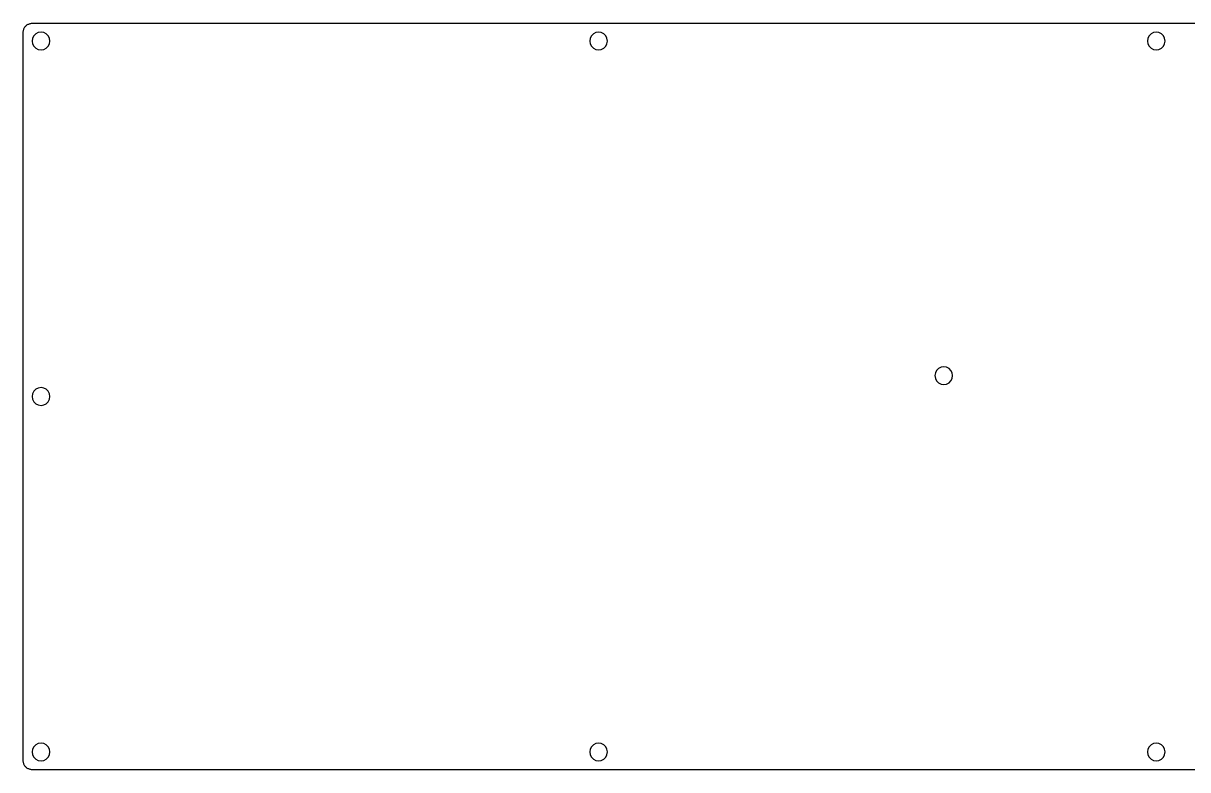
# Model space of a CAD drawing. Header units: inches. Extents: x 0 to 256, y -84 to 0.
# Drawn here: x 0 to 131.4, y -84.2 to 0 of the extents above; entities that cross this region are included whole.
import ezdxf

# ---------------------------------------------------------------- set-up
doc = ezdxf.new("R2010")
doc.units = ezdxf.units.IN
doc.header["$MEASUREMENT"] = 0
doc.layers.add('Layer 1', color=7, linetype='Continuous')

# ---------------------------------------------------------------- blocks, each defined once
blk = doc.blocks.new('block 43')
at = {"layer": 'Layer 1', "color": 7, "lineweight": 25, "true_color": 0xffffff}
blk.add_lwpolyline([(254.65, -84.2), (1, -84.2)], dxfattribs=at)
blk = doc.blocks.new('block 44')
at = {"layer": 'Layer 1', "color": 7, "lineweight": 25, "true_color": 0xffffff}
blk.add_lwpolyline([(1, -84.2), (0.92, -84.2)], dxfattribs=at)
blk = doc.blocks.new('block 45')
at = {"layer": 'Layer 1', "color": 7, "lineweight": 25, "true_color": 0xffffff}
blk.add_lwpolyline([(0.92, -84.2), (0.84, -84.19)], dxfattribs=at)
blk = doc.blocks.new('block 46')
at = {"layer": 'Layer 1', "color": 7, "lineweight": 25, "true_color": 0xffffff}
blk.add_lwpolyline([(0.84, -84.19), (0.77, -84.17)], dxfattribs=at)
blk = doc.blocks.new('block 47')
at = {"layer": 'Layer 1', "color": 7, "lineweight": 25, "true_color": 0xffffff}
blk.add_lwpolyline([(0.77, -84.17), (0.69, -84.15)], dxfattribs=at)
blk = doc.blocks.new('block 48')
at = {"layer": 'Layer 1', "color": 7, "lineweight": 25, "true_color": 0xffffff}
blk.add_lwpolyline([(0.69, -84.15), (0.62, -84.12)], dxfattribs=at)
blk = doc.blocks.new('block 49')
at = {"layer": 'Layer 1', "color": 7, "lineweight": 25, "true_color": 0xffffff}
blk.add_lwpolyline([(0.62, -84.12), (0.55, -84.09)], dxfattribs=at)
blk = doc.blocks.new('block 50')
at = {"layer": 'Layer 1', "color": 7, "lineweight": 25, "true_color": 0xffffff}
blk.add_lwpolyline([(0.55, -84.09), (0.48, -84.05)], dxfattribs=at)
blk = doc.blocks.new('block 51')
at = {"layer": 'Layer 1', "color": 7, "lineweight": 25, "true_color": 0xffffff}
blk.add_lwpolyline([(0.48, -84.05), (0.41, -84.01)], dxfattribs=at)
blk = doc.blocks.new('block 52')
at = {"layer": 'Layer 1', "color": 7, "lineweight": 25, "true_color": 0xffffff}
blk.add_lwpolyline([(0.41, -84.01), (0.35, -83.96)], dxfattribs=at)
blk = doc.blocks.new('block 53')
at = {"layer": 'Layer 1', "color": 7, "lineweight": 25, "true_color": 0xffffff}
blk.add_lwpolyline([(0.35, -83.96), (0.29, -83.91)], dxfattribs=at)
blk = doc.blocks.new('block 54')
at = {"layer": 'Layer 1', "color": 7, "lineweight": 25, "true_color": 0xffffff}
blk.add_lwpolyline([(0.29, -83.91), (0.24, -83.85)], dxfattribs=at)
blk = doc.blocks.new('block 55')
at = {"layer": 'Layer 1', "color": 7, "lineweight": 25, "true_color": 0xffffff}
blk.add_lwpolyline([(0.24, -83.85), (0.19, -83.79)], dxfattribs=at)
blk = doc.blocks.new('block 56')
at = {"layer": 'Layer 1', "color": 7, "lineweight": 25, "true_color": 0xffffff}
blk.add_lwpolyline([(0.19, -83.79), (0.15, -83.72)], dxfattribs=at)
blk = doc.blocks.new('block 57')
at = {"layer": 'Layer 1', "color": 7, "lineweight": 25, "true_color": 0xffffff}
blk.add_lwpolyline([(0.15, -83.72), (0.11, -83.66)], dxfattribs=at)
blk = doc.blocks.new('block 58')
at = {"layer": 'Layer 1', "color": 7, "lineweight": 25, "true_color": 0xffffff}
blk.add_lwpolyline([(0.11, -83.66), (0.08, -83.58)], dxfattribs=at)
blk = doc.blocks.new('block 59')
at = {"layer": 'Layer 1', "color": 7, "lineweight": 25, "true_color": 0xffffff}
blk.add_lwpolyline([(0.08, -83.58), (0.05, -83.51)], dxfattribs=at)
blk = doc.blocks.new('block 60')
at = {"layer": 'Layer 1', "color": 7, "lineweight": 25, "true_color": 0xffffff}
blk.add_lwpolyline([(0.05, -83.51), (0.03, -83.43)], dxfattribs=at)
blk = doc.blocks.new('block 61')
at = {"layer": 'Layer 1', "color": 7, "lineweight": 25, "true_color": 0xffffff}
blk.add_lwpolyline([(0.03, -83.43), (0.01, -83.36)], dxfattribs=at)
blk = doc.blocks.new('block 62')
at = {"layer": 'Layer 1', "color": 7, "lineweight": 25, "true_color": 0xffffff}
blk.add_lwpolyline([(0.01, -83.36), (0, -83.28)], dxfattribs=at)
blk = doc.blocks.new('block 63')
at = {"layer": 'Layer 1', "color": 7, "lineweight": 25, "true_color": 0xffffff}
blk.add_lwpolyline([(0, -83.28), (0, -83.2)], dxfattribs=at)
blk = doc.blocks.new('block 64')
at = {"layer": 'Layer 1', "color": 7, "lineweight": 25, "true_color": 0xffffff}
blk.add_lwpolyline([(0, -83.20032), (0.001378, -1.0004)], dxfattribs=at)
blk = doc.blocks.new('block 65')
at = {"layer": 'Layer 1', "color": 7, "lineweight": 25, "true_color": 0xffffff}
blk.add_lwpolyline([(0, -1), (0, -0.92)], dxfattribs=at)
blk = doc.blocks.new('block 66')
at = {"layer": 'Layer 1', "color": 7, "lineweight": 25, "true_color": 0xffffff}
blk.add_lwpolyline([(0, -0.92), (0.01, -0.84)], dxfattribs=at)
blk = doc.blocks.new('block 67')
at = {"layer": 'Layer 1', "color": 7, "lineweight": 25, "true_color": 0xffffff}
blk.add_lwpolyline([(0.01, -0.84), (0.03, -0.77)], dxfattribs=at)
blk = doc.blocks.new('block 68')
at = {"layer": 'Layer 1', "color": 7, "lineweight": 25, "true_color": 0xffffff}
blk.add_lwpolyline([(0.03, -0.77), (0.05, -0.69)], dxfattribs=at)
blk = doc.blocks.new('block 69')
at = {"layer": 'Layer 1', "color": 7, "lineweight": 25, "true_color": 0xffffff}
blk.add_lwpolyline([(0.05, -0.69), (0.08, -0.62)], dxfattribs=at)
blk = doc.blocks.new('block 70')
at = {"layer": 'Layer 1', "color": 7, "lineweight": 25, "true_color": 0xffffff}
blk.add_lwpolyline([(0.08, -0.62), (0.11, -0.55)], dxfattribs=at)
blk = doc.blocks.new('block 71')
at = {"layer": 'Layer 1', "color": 7, "lineweight": 25, "true_color": 0xffffff}
blk.add_lwpolyline([(0.11, -0.55), (0.15, -0.48)], dxfattribs=at)
blk = doc.blocks.new('block 72')
at = {"layer": 'Layer 1', "color": 7, "lineweight": 25, "true_color": 0xffffff}
blk.add_lwpolyline([(0.15, -0.48), (0.19, -0.41)], dxfattribs=at)
blk = doc.blocks.new('block 73')
at = {"layer": 'Layer 1', "color": 7, "lineweight": 25, "true_color": 0xffffff}
blk.add_lwpolyline([(0.19, -0.41), (0.24, -0.35)], dxfattribs=at)
blk = doc.blocks.new('block 74')
at = {"layer": 'Layer 1', "color": 7, "lineweight": 25, "true_color": 0xffffff}
blk.add_lwpolyline([(0.24, -0.35), (0.29, -0.29)], dxfattribs=at)
blk = doc.blocks.new('block 75')
at = {"layer": 'Layer 1', "color": 7, "lineweight": 25, "true_color": 0xffffff}
blk.add_lwpolyline([(0.29, -0.29), (0.35, -0.24)], dxfattribs=at)
blk = doc.blocks.new('block 76')
at = {"layer": 'Layer 1', "color": 7, "lineweight": 25, "true_color": 0xffffff}
blk.add_lwpolyline([(0.35, -0.24), (0.41, -0.19)], dxfattribs=at)
blk = doc.blocks.new('block 77')
at = {"layer": 'Layer 1', "color": 7, "lineweight": 25, "true_color": 0xffffff}
blk.add_lwpolyline([(0.41, -0.19), (0.48, -0.15)], dxfattribs=at)
blk = doc.blocks.new('block 78')
at = {"layer": 'Layer 1', "color": 7, "lineweight": 25, "true_color": 0xffffff}
blk.add_lwpolyline([(0.48, -0.15), (0.55, -0.11)], dxfattribs=at)
blk = doc.blocks.new('block 79')
at = {"layer": 'Layer 1', "color": 7, "lineweight": 25, "true_color": 0xffffff}
blk.add_lwpolyline([(0.55, -0.11), (0.62, -0.08)], dxfattribs=at)
blk = doc.blocks.new('block 80')
at = {"layer": 'Layer 1', "color": 7, "lineweight": 25, "true_color": 0xffffff}
blk.add_lwpolyline([(0.62, -0.08), (0.69, -0.05)], dxfattribs=at)
blk = doc.blocks.new('block 81')
at = {"layer": 'Layer 1', "color": 7, "lineweight": 25, "true_color": 0xffffff}
blk.add_lwpolyline([(0.69, -0.05), (0.77, -0.03)], dxfattribs=at)
blk = doc.blocks.new('block 82')
at = {"layer": 'Layer 1', "color": 7, "lineweight": 25, "true_color": 0xffffff}
blk.add_lwpolyline([(0.77, -0.03), (0.84, -0.01)], dxfattribs=at)
blk = doc.blocks.new('block 83')
at = {"layer": 'Layer 1', "color": 7, "lineweight": 25, "true_color": 0xffffff}
blk.add_lwpolyline([(0.84, -0.01), (0.92, 0)], dxfattribs=at)
blk = doc.blocks.new('block 84')
at = {"layer": 'Layer 1', "color": 7, "lineweight": 25, "true_color": 0xffffff}
blk.add_lwpolyline([(0.92, 0), (1, 0)], dxfattribs=at)
blk = doc.blocks.new('block 85')
at = {"layer": 'Layer 1', "color": 7, "lineweight": 25, "true_color": 0xffffff}
blk.add_lwpolyline([(1, 0), (254.65, 0)], dxfattribs=at)
blk = doc.blocks.new('block 126')
at = {"layer": 'Layer 1', "color": 7, "lineweight": 25, "true_color": 0xffffff}
blk.add_lwpolyline([(127.52, -81.25), (127.24, -81.39)], dxfattribs=at)
blk = doc.blocks.new('block 127')
at = {"layer": 'Layer 1', "color": 7, "lineweight": 25, "true_color": 0xffffff}
blk.add_lwpolyline([(127.24, -81.39), (127.02, -81.61)], dxfattribs=at)
blk = doc.blocks.new('block 128')
at = {"layer": 'Layer 1', "color": 7, "lineweight": 25, "true_color": 0xffffff}
blk.add_lwpolyline([(127.02, -81.61), (126.87, -81.89)], dxfattribs=at)
blk = doc.blocks.new('block 129')
at = {"layer": 'Layer 1', "color": 7, "lineweight": 25, "true_color": 0xffffff}
blk.add_lwpolyline([(126.87, -81.89), (126.83, -82.2)], dxfattribs=at)
blk = doc.blocks.new('block 130')
at = {"layer": 'Layer 1', "color": 7, "lineweight": 25, "true_color": 0xffffff}
blk.add_lwpolyline([(126.83, -82.2), (126.87, -82.51)], dxfattribs=at)
blk = doc.blocks.new('block 131')
at = {"layer": 'Layer 1', "color": 7, "lineweight": 25, "true_color": 0xffffff}
blk.add_lwpolyline([(126.87, -82.51), (127.02, -82.79)], dxfattribs=at)
blk = doc.blocks.new('block 132')
at = {"layer": 'Layer 1', "color": 7, "lineweight": 25, "true_color": 0xffffff}
blk.add_lwpolyline([(127.02, -82.79), (127.24, -83.01)], dxfattribs=at)
blk = doc.blocks.new('block 133')
at = {"layer": 'Layer 1', "color": 7, "lineweight": 25, "true_color": 0xffffff}
blk.add_lwpolyline([(127.24, -83.01), (127.52, -83.15)], dxfattribs=at)
blk = doc.blocks.new('block 134')
at = {"layer": 'Layer 1', "color": 7, "lineweight": 25, "true_color": 0xffffff}
blk.add_lwpolyline([(127.52, -83.15), (127.83, -83.2)], dxfattribs=at)
blk = doc.blocks.new('block 135')
at = {"layer": 'Layer 1', "color": 7, "lineweight": 25, "true_color": 0xffffff}
blk.add_lwpolyline([(127.83, -83.2), (128.14, -83.15)], dxfattribs=at)
blk = doc.blocks.new('block 136')
at = {"layer": 'Layer 1', "color": 7, "lineweight": 25, "true_color": 0xffffff}
blk.add_lwpolyline([(128.14, -83.15), (128.41, -83.01)], dxfattribs=at)
blk = doc.blocks.new('block 137')
at = {"layer": 'Layer 1', "color": 7, "lineweight": 25, "true_color": 0xffffff}
blk.add_lwpolyline([(128.41, -83.01), (128.64, -82.79)], dxfattribs=at)
blk = doc.blocks.new('block 138')
at = {"layer": 'Layer 1', "color": 7, "lineweight": 25, "true_color": 0xffffff}
blk.add_lwpolyline([(128.64, -82.79), (128.78, -82.51)], dxfattribs=at)
blk = doc.blocks.new('block 139')
at = {"layer": 'Layer 1', "color": 7, "lineweight": 25, "true_color": 0xffffff}
blk.add_lwpolyline([(128.78, -82.51), (128.83, -82.2)], dxfattribs=at)
blk = doc.blocks.new('block 140')
at = {"layer": 'Layer 1', "color": 7, "lineweight": 25, "true_color": 0xffffff}
blk.add_lwpolyline([(128.83, -82.2), (128.78, -81.89)], dxfattribs=at)
blk = doc.blocks.new('block 141')
at = {"layer": 'Layer 1', "color": 7, "lineweight": 25, "true_color": 0xffffff}
blk.add_lwpolyline([(128.78, -81.89), (128.64, -81.61)], dxfattribs=at)
blk = doc.blocks.new('block 142')
at = {"layer": 'Layer 1', "color": 7, "lineweight": 25, "true_color": 0xffffff}
blk.add_lwpolyline([(128.64, -81.61), (128.41, -81.39)], dxfattribs=at)
blk = doc.blocks.new('block 143')
at = {"layer": 'Layer 1', "color": 7, "lineweight": 25, "true_color": 0xffffff}
blk.add_lwpolyline([(128.41, -81.39), (128.14, -81.25)], dxfattribs=at)
blk = doc.blocks.new('block 144')
at = {"layer": 'Layer 1', "color": 7, "lineweight": 25, "true_color": 0xffffff}
blk.add_lwpolyline([(128.14, -81.25), (127.83, -81.2)], dxfattribs=at)
blk = doc.blocks.new('block 145')
at = {"layer": 'Layer 1', "color": 7, "lineweight": 25, "true_color": 0xffffff}
blk.add_lwpolyline([(127.83, -81.2), (127.52, -81.25)], dxfattribs=at)
blk = doc.blocks.new('block 146')
at = {"layer": 'Layer 1', "color": 7, "lineweight": 25, "true_color": 0xffffff}
blk.add_lwpolyline([(64.6, -81.25), (64.33, -81.39)], dxfattribs=at)
blk = doc.blocks.new('block 147')
at = {"layer": 'Layer 1', "color": 7, "lineweight": 25, "true_color": 0xffffff}
blk.add_lwpolyline([(64.33, -81.39), (64.1, -81.61)], dxfattribs=at)
blk = doc.blocks.new('block 148')
at = {"layer": 'Layer 1', "color": 7, "lineweight": 25, "true_color": 0xffffff}
blk.add_lwpolyline([(64.1, -81.61), (63.96, -81.89)], dxfattribs=at)
blk = doc.blocks.new('block 149')
at = {"layer": 'Layer 1', "color": 7, "lineweight": 25, "true_color": 0xffffff}
blk.add_lwpolyline([(63.96, -81.89), (63.91, -82.2)], dxfattribs=at)
blk = doc.blocks.new('block 150')
at = {"layer": 'Layer 1', "color": 7, "lineweight": 25, "true_color": 0xffffff}
blk.add_lwpolyline([(63.91, -82.2), (63.96, -82.51)], dxfattribs=at)
blk = doc.blocks.new('block 151')
at = {"layer": 'Layer 1', "color": 7, "lineweight": 25, "true_color": 0xffffff}
blk.add_lwpolyline([(63.96, -82.51), (64.1, -82.79)], dxfattribs=at)
blk = doc.blocks.new('block 152')
at = {"layer": 'Layer 1', "color": 7, "lineweight": 25, "true_color": 0xffffff}
blk.add_lwpolyline([(64.1, -82.79), (64.33, -83.01)], dxfattribs=at)
blk = doc.blocks.new('block 153')
at = {"layer": 'Layer 1', "color": 7, "lineweight": 25, "true_color": 0xffffff}
blk.add_lwpolyline([(64.33, -83.01), (64.6, -83.15)], dxfattribs=at)
blk = doc.blocks.new('block 154')
at = {"layer": 'Layer 1', "color": 7, "lineweight": 25, "true_color": 0xffffff}
blk.add_lwpolyline([(64.6, -83.15), (64.91, -83.2)], dxfattribs=at)
blk = doc.blocks.new('block 155')
at = {"layer": 'Layer 1', "color": 7, "lineweight": 25, "true_color": 0xffffff}
blk.add_lwpolyline([(64.91, -83.2), (65.22, -83.15)], dxfattribs=at)
blk = doc.blocks.new('block 156')
at = {"layer": 'Layer 1', "color": 7, "lineweight": 25, "true_color": 0xffffff}
blk.add_lwpolyline([(65.22, -83.15), (65.5, -83.01)], dxfattribs=at)
blk = doc.blocks.new('block 157')
at = {"layer": 'Layer 1', "color": 7, "lineweight": 25, "true_color": 0xffffff}
blk.add_lwpolyline([(65.5, -83.01), (65.72, -82.79)], dxfattribs=at)
blk = doc.blocks.new('block 158')
at = {"layer": 'Layer 1', "color": 7, "lineweight": 25, "true_color": 0xffffff}
blk.add_lwpolyline([(65.72, -82.79), (65.86, -82.51)], dxfattribs=at)
blk = doc.blocks.new('block 159')
at = {"layer": 'Layer 1', "color": 7, "lineweight": 25, "true_color": 0xffffff}
blk.add_lwpolyline([(65.86, -82.51), (65.91, -82.2)], dxfattribs=at)
blk = doc.blocks.new('block 160')
at = {"layer": 'Layer 1', "color": 7, "lineweight": 25, "true_color": 0xffffff}
blk.add_lwpolyline([(65.91, -82.2), (65.86, -81.89)], dxfattribs=at)
blk = doc.blocks.new('block 161')
at = {"layer": 'Layer 1', "color": 7, "lineweight": 25, "true_color": 0xffffff}
blk.add_lwpolyline([(65.86, -81.89), (65.72, -81.61)], dxfattribs=at)
blk = doc.blocks.new('block 162')
at = {"layer": 'Layer 1', "color": 7, "lineweight": 25, "true_color": 0xffffff}
blk.add_lwpolyline([(65.72, -81.61), (65.5, -81.39)], dxfattribs=at)
blk = doc.blocks.new('block 163')
at = {"layer": 'Layer 1', "color": 7, "lineweight": 25, "true_color": 0xffffff}
blk.add_lwpolyline([(65.5, -81.39), (65.22, -81.25)], dxfattribs=at)
blk = doc.blocks.new('block 164')
at = {"layer": 'Layer 1', "color": 7, "lineweight": 25, "true_color": 0xffffff}
blk.add_lwpolyline([(65.22, -81.25), (64.91, -81.2)], dxfattribs=at)
blk = doc.blocks.new('block 165')
at = {"layer": 'Layer 1', "color": 7, "lineweight": 25, "true_color": 0xffffff}
blk.add_lwpolyline([(64.91, -81.2), (64.6, -81.25)], dxfattribs=at)
blk = doc.blocks.new('block 166')
at = {"layer": 'Layer 1', "color": 7, "lineweight": 25, "true_color": 0xffffff}
blk.add_lwpolyline([(1.69, -81.25), (1.41, -81.39)], dxfattribs=at)
blk = doc.blocks.new('block 167')
at = {"layer": 'Layer 1', "color": 7, "lineweight": 25, "true_color": 0xffffff}
blk.add_lwpolyline([(1.41, -81.39), (1.19, -81.61)], dxfattribs=at)
blk = doc.blocks.new('block 168')
at = {"layer": 'Layer 1', "color": 7, "lineweight": 25, "true_color": 0xffffff}
blk.add_lwpolyline([(1.19, -81.61), (1.05, -81.89)], dxfattribs=at)
blk = doc.blocks.new('block 169')
at = {"layer": 'Layer 1', "color": 7, "lineweight": 25, "true_color": 0xffffff}
blk.add_lwpolyline([(1.05, -81.89), (1, -82.2)], dxfattribs=at)
blk = doc.blocks.new('block 170')
at = {"layer": 'Layer 1', "color": 7, "lineweight": 25, "true_color": 0xffffff}
blk.add_lwpolyline([(1, -82.2), (1.05, -82.51)], dxfattribs=at)
blk = doc.blocks.new('block 171')
at = {"layer": 'Layer 1', "color": 7, "lineweight": 25, "true_color": 0xffffff}
blk.add_lwpolyline([(1.05, -82.51), (1.19, -82.79)], dxfattribs=at)
blk = doc.blocks.new('block 172')
at = {"layer": 'Layer 1', "color": 7, "lineweight": 25, "true_color": 0xffffff}
blk.add_lwpolyline([(1.19, -82.79), (1.41, -83.01)], dxfattribs=at)
blk = doc.blocks.new('block 173')
at = {"layer": 'Layer 1', "color": 7, "lineweight": 25, "true_color": 0xffffff}
blk.add_lwpolyline([(1.41, -83.01), (1.69, -83.15)], dxfattribs=at)
blk = doc.blocks.new('block 174')
at = {"layer": 'Layer 1', "color": 7, "lineweight": 25, "true_color": 0xffffff}
blk.add_lwpolyline([(1.69, -83.15), (2, -83.2)], dxfattribs=at)
blk = doc.blocks.new('block 175')
at = {"layer": 'Layer 1', "color": 7, "lineweight": 25, "true_color": 0xffffff}
blk.add_lwpolyline([(2, -83.2), (2.31, -83.15)], dxfattribs=at)
blk = doc.blocks.new('block 176')
at = {"layer": 'Layer 1', "color": 7, "lineweight": 25, "true_color": 0xffffff}
blk.add_lwpolyline([(2.31, -83.15), (2.59, -83.01)], dxfattribs=at)
blk = doc.blocks.new('block 177')
at = {"layer": 'Layer 1', "color": 7, "lineweight": 25, "true_color": 0xffffff}
blk.add_lwpolyline([(2.59, -83.01), (2.81, -82.79)], dxfattribs=at)
blk = doc.blocks.new('block 178')
at = {"layer": 'Layer 1', "color": 7, "lineweight": 25, "true_color": 0xffffff}
blk.add_lwpolyline([(2.81, -82.79), (2.95, -82.51)], dxfattribs=at)
blk = doc.blocks.new('block 179')
at = {"layer": 'Layer 1', "color": 7, "lineweight": 25, "true_color": 0xffffff}
blk.add_lwpolyline([(2.95, -82.51), (3, -82.2)], dxfattribs=at)
blk = doc.blocks.new('block 180')
at = {"layer": 'Layer 1', "color": 7, "lineweight": 25, "true_color": 0xffffff}
blk.add_lwpolyline([(3, -82.2), (2.95, -81.89)], dxfattribs=at)
blk = doc.blocks.new('block 181')
at = {"layer": 'Layer 1', "color": 7, "lineweight": 25, "true_color": 0xffffff}
blk.add_lwpolyline([(2.95, -81.89), (2.81, -81.61)], dxfattribs=at)
blk = doc.blocks.new('block 182')
at = {"layer": 'Layer 1', "color": 7, "lineweight": 25, "true_color": 0xffffff}
blk.add_lwpolyline([(2.81, -81.61), (2.59, -81.39)], dxfattribs=at)
blk = doc.blocks.new('block 183')
at = {"layer": 'Layer 1', "color": 7, "lineweight": 25, "true_color": 0xffffff}
blk.add_lwpolyline([(2.59, -81.39), (2.31, -81.25)], dxfattribs=at)
blk = doc.blocks.new('block 184')
at = {"layer": 'Layer 1', "color": 7, "lineweight": 25, "true_color": 0xffffff}
blk.add_lwpolyline([(2.31, -81.25), (2, -81.2)], dxfattribs=at)
blk = doc.blocks.new('block 185')
at = {"layer": 'Layer 1', "color": 7, "lineweight": 25, "true_color": 0xffffff}
blk.add_lwpolyline([(2, -81.2), (1.69, -81.25)], dxfattribs=at)
blk = doc.blocks.new('block 206')
at = {"layer": 'Layer 1', "color": 7, "lineweight": 25, "true_color": 0xffffff}
blk.add_lwpolyline([(1.69, -41.15), (1.41, -41.29)], dxfattribs=at)
blk = doc.blocks.new('block 207')
at = {"layer": 'Layer 1', "color": 7, "lineweight": 25, "true_color": 0xffffff}
blk.add_lwpolyline([(1.41, -41.29), (1.19, -41.51)], dxfattribs=at)
blk = doc.blocks.new('block 208')
at = {"layer": 'Layer 1', "color": 7, "lineweight": 25, "true_color": 0xffffff}
blk.add_lwpolyline([(1.19, -41.51), (1.05, -41.79)], dxfattribs=at)
blk = doc.blocks.new('block 209')
at = {"layer": 'Layer 1', "color": 7, "lineweight": 25, "true_color": 0xffffff}
blk.add_lwpolyline([(1.05, -41.79), (1, -42.1)], dxfattribs=at)
blk = doc.blocks.new('block 210')
at = {"layer": 'Layer 1', "color": 7, "lineweight": 25, "true_color": 0xffffff}
blk.add_lwpolyline([(1, -42.1), (1.05, -42.41)], dxfattribs=at)
blk = doc.blocks.new('block 211')
at = {"layer": 'Layer 1', "color": 7, "lineweight": 25, "true_color": 0xffffff}
blk.add_lwpolyline([(1.05, -42.41), (1.19, -42.69)], dxfattribs=at)
blk = doc.blocks.new('block 212')
at = {"layer": 'Layer 1', "color": 7, "lineweight": 25, "true_color": 0xffffff}
blk.add_lwpolyline([(1.19, -42.69), (1.41, -42.91)], dxfattribs=at)
blk = doc.blocks.new('block 213')
at = {"layer": 'Layer 1', "color": 7, "lineweight": 25, "true_color": 0xffffff}
blk.add_lwpolyline([(1.41, -42.91), (1.69, -43.05)], dxfattribs=at)
blk = doc.blocks.new('block 214')
at = {"layer": 'Layer 1', "color": 7, "lineweight": 25, "true_color": 0xffffff}
blk.add_lwpolyline([(1.69, -43.05), (2, -43.1)], dxfattribs=at)
blk = doc.blocks.new('block 215')
at = {"layer": 'Layer 1', "color": 7, "lineweight": 25, "true_color": 0xffffff}
blk.add_lwpolyline([(2, -43.1), (2.31, -43.05)], dxfattribs=at)
blk = doc.blocks.new('block 216')
at = {"layer": 'Layer 1', "color": 7, "lineweight": 25, "true_color": 0xffffff}
blk.add_lwpolyline([(2.31, -43.05), (2.59, -42.91)], dxfattribs=at)
blk = doc.blocks.new('block 217')
at = {"layer": 'Layer 1', "color": 7, "lineweight": 25, "true_color": 0xffffff}
blk.add_lwpolyline([(2.59, -42.91), (2.81, -42.69)], dxfattribs=at)
blk = doc.blocks.new('block 218')
at = {"layer": 'Layer 1', "color": 7, "lineweight": 25, "true_color": 0xffffff}
blk.add_lwpolyline([(2.81, -42.69), (2.95, -42.41)], dxfattribs=at)
blk = doc.blocks.new('block 219')
at = {"layer": 'Layer 1', "color": 7, "lineweight": 25, "true_color": 0xffffff}
blk.add_lwpolyline([(2.95, -42.41), (3, -42.1)], dxfattribs=at)
blk = doc.blocks.new('block 220')
at = {"layer": 'Layer 1', "color": 7, "lineweight": 25, "true_color": 0xffffff}
blk.add_lwpolyline([(3, -42.1), (2.95, -41.79)], dxfattribs=at)
blk = doc.blocks.new('block 221')
at = {"layer": 'Layer 1', "color": 7, "lineweight": 25, "true_color": 0xffffff}
blk.add_lwpolyline([(2.95, -41.79), (2.81, -41.51)], dxfattribs=at)
blk = doc.blocks.new('block 222')
at = {"layer": 'Layer 1', "color": 7, "lineweight": 25, "true_color": 0xffffff}
blk.add_lwpolyline([(2.81, -41.51), (2.59, -41.29)], dxfattribs=at)
blk = doc.blocks.new('block 223')
at = {"layer": 'Layer 1', "color": 7, "lineweight": 25, "true_color": 0xffffff}
blk.add_lwpolyline([(2.59, -41.29), (2.31, -41.15)], dxfattribs=at)
blk = doc.blocks.new('block 224')
at = {"layer": 'Layer 1', "color": 7, "lineweight": 25, "true_color": 0xffffff}
blk.add_lwpolyline([(2.31, -41.15), (2, -41.1)], dxfattribs=at)
blk = doc.blocks.new('block 225')
at = {"layer": 'Layer 1', "color": 7, "lineweight": 25, "true_color": 0xffffff}
blk.add_lwpolyline([(2, -41.1), (1.69, -41.15)], dxfattribs=at)
blk = doc.blocks.new('block 226')
at = {"layer": 'Layer 1', "color": 7, "lineweight": 25, "true_color": 0xffffff}
blk.add_lwpolyline([(64.6, -1.05), (64.33, -1.19)], dxfattribs=at)
blk = doc.blocks.new('block 227')
at = {"layer": 'Layer 1', "color": 7, "lineweight": 25, "true_color": 0xffffff}
blk.add_lwpolyline([(64.33, -1.19), (64.1, -1.41)], dxfattribs=at)
blk = doc.blocks.new('block 228')
at = {"layer": 'Layer 1', "color": 7, "lineweight": 25, "true_color": 0xffffff}
blk.add_lwpolyline([(64.1, -1.41), (63.96, -1.69)], dxfattribs=at)
blk = doc.blocks.new('block 229')
at = {"layer": 'Layer 1', "color": 7, "lineweight": 25, "true_color": 0xffffff}
blk.add_lwpolyline([(63.96, -1.69), (63.91, -2)], dxfattribs=at)
blk = doc.blocks.new('block 230')
at = {"layer": 'Layer 1', "color": 7, "lineweight": 25, "true_color": 0xffffff}
blk.add_lwpolyline([(63.91, -2), (63.96, -2.31)], dxfattribs=at)
blk = doc.blocks.new('block 231')
at = {"layer": 'Layer 1', "color": 7, "lineweight": 25, "true_color": 0xffffff}
blk.add_lwpolyline([(63.96, -2.31), (64.1, -2.59)], dxfattribs=at)
blk = doc.blocks.new('block 232')
at = {"layer": 'Layer 1', "color": 7, "lineweight": 25, "true_color": 0xffffff}
blk.add_lwpolyline([(64.1, -2.59), (64.33, -2.81)], dxfattribs=at)
blk = doc.blocks.new('block 233')
at = {"layer": 'Layer 1', "color": 7, "lineweight": 25, "true_color": 0xffffff}
blk.add_lwpolyline([(64.33, -2.81), (64.6, -2.95)], dxfattribs=at)
blk = doc.blocks.new('block 234')
at = {"layer": 'Layer 1', "color": 7, "lineweight": 25, "true_color": 0xffffff}
blk.add_lwpolyline([(64.6, -2.95), (64.91, -3)], dxfattribs=at)
blk = doc.blocks.new('block 235')
at = {"layer": 'Layer 1', "color": 7, "lineweight": 25, "true_color": 0xffffff}
blk.add_lwpolyline([(64.91, -3), (65.22, -2.95)], dxfattribs=at)
blk = doc.blocks.new('block 236')
at = {"layer": 'Layer 1', "color": 7, "lineweight": 25, "true_color": 0xffffff}
blk.add_lwpolyline([(65.22, -2.95), (65.5, -2.81)], dxfattribs=at)
blk = doc.blocks.new('block 237')
at = {"layer": 'Layer 1', "color": 7, "lineweight": 25, "true_color": 0xffffff}
blk.add_lwpolyline([(65.5, -2.81), (65.72, -2.59)], dxfattribs=at)
blk = doc.blocks.new('block 238')
at = {"layer": 'Layer 1', "color": 7, "lineweight": 25, "true_color": 0xffffff}
blk.add_lwpolyline([(65.72, -2.59), (65.86, -2.31)], dxfattribs=at)
blk = doc.blocks.new('block 239')
at = {"layer": 'Layer 1', "color": 7, "lineweight": 25, "true_color": 0xffffff}
blk.add_lwpolyline([(65.86, -2.31), (65.91, -2)], dxfattribs=at)
blk = doc.blocks.new('block 240')
at = {"layer": 'Layer 1', "color": 7, "lineweight": 25, "true_color": 0xffffff}
blk.add_lwpolyline([(65.91, -2), (65.86, -1.69)], dxfattribs=at)
blk = doc.blocks.new('block 241')
at = {"layer": 'Layer 1', "color": 7, "lineweight": 25, "true_color": 0xffffff}
blk.add_lwpolyline([(65.86, -1.69), (65.72, -1.41)], dxfattribs=at)
blk = doc.blocks.new('block 242')
at = {"layer": 'Layer 1', "color": 7, "lineweight": 25, "true_color": 0xffffff}
blk.add_lwpolyline([(65.72, -1.41), (65.5, -1.19)], dxfattribs=at)
blk = doc.blocks.new('block 243')
at = {"layer": 'Layer 1', "color": 7, "lineweight": 25, "true_color": 0xffffff}
blk.add_lwpolyline([(65.5, -1.19), (65.22, -1.05)], dxfattribs=at)
blk = doc.blocks.new('block 244')
at = {"layer": 'Layer 1', "color": 7, "lineweight": 25, "true_color": 0xffffff}
blk.add_lwpolyline([(65.22, -1.05), (64.91, -1)], dxfattribs=at)
blk = doc.blocks.new('block 245')
at = {"layer": 'Layer 1', "color": 7, "lineweight": 25, "true_color": 0xffffff}
blk.add_lwpolyline([(64.91, -1), (64.6, -1.05)], dxfattribs=at)
blk = doc.blocks.new('block 246')
at = {"layer": 'Layer 1', "color": 7, "lineweight": 25, "true_color": 0xffffff}
blk.add_lwpolyline([(127.52, -1.05), (127.24, -1.19)], dxfattribs=at)
blk = doc.blocks.new('block 247')
at = {"layer": 'Layer 1', "color": 7, "lineweight": 25, "true_color": 0xffffff}
blk.add_lwpolyline([(127.24, -1.19), (127.02, -1.41)], dxfattribs=at)
blk = doc.blocks.new('block 248')
at = {"layer": 'Layer 1', "color": 7, "lineweight": 25, "true_color": 0xffffff}
blk.add_lwpolyline([(127.02, -1.41), (126.87, -1.69)], dxfattribs=at)
blk = doc.blocks.new('block 249')
at = {"layer": 'Layer 1', "color": 7, "lineweight": 25, "true_color": 0xffffff}
blk.add_lwpolyline([(126.87, -1.69), (126.83, -2)], dxfattribs=at)
blk = doc.blocks.new('block 250')
at = {"layer": 'Layer 1', "color": 7, "lineweight": 25, "true_color": 0xffffff}
blk.add_lwpolyline([(126.83, -2), (126.87, -2.31)], dxfattribs=at)
blk = doc.blocks.new('block 251')
at = {"layer": 'Layer 1', "color": 7, "lineweight": 25, "true_color": 0xffffff}
blk.add_lwpolyline([(126.87, -2.31), (127.02, -2.59)], dxfattribs=at)
blk = doc.blocks.new('block 252')
at = {"layer": 'Layer 1', "color": 7, "lineweight": 25, "true_color": 0xffffff}
blk.add_lwpolyline([(127.02, -2.59), (127.24, -2.81)], dxfattribs=at)
blk = doc.blocks.new('block 253')
at = {"layer": 'Layer 1', "color": 7, "lineweight": 25, "true_color": 0xffffff}
blk.add_lwpolyline([(127.24, -2.81), (127.52, -2.95)], dxfattribs=at)
blk = doc.blocks.new('block 254')
at = {"layer": 'Layer 1', "color": 7, "lineweight": 25, "true_color": 0xffffff}
blk.add_lwpolyline([(127.52, -2.95), (127.83, -3)], dxfattribs=at)
blk = doc.blocks.new('block 255')
at = {"layer": 'Layer 1', "color": 7, "lineweight": 25, "true_color": 0xffffff}
blk.add_lwpolyline([(127.83, -3), (128.14, -2.95)], dxfattribs=at)
blk = doc.blocks.new('block 256')
at = {"layer": 'Layer 1', "color": 7, "lineweight": 25, "true_color": 0xffffff}
blk.add_lwpolyline([(128.14, -2.95), (128.41, -2.81)], dxfattribs=at)
blk = doc.blocks.new('block 257')
at = {"layer": 'Layer 1', "color": 7, "lineweight": 25, "true_color": 0xffffff}
blk.add_lwpolyline([(128.41, -2.81), (128.64, -2.59)], dxfattribs=at)
blk = doc.blocks.new('block 258')
at = {"layer": 'Layer 1', "color": 7, "lineweight": 25, "true_color": 0xffffff}
blk.add_lwpolyline([(128.64, -2.59), (128.78, -2.31)], dxfattribs=at)
blk = doc.blocks.new('block 259')
at = {"layer": 'Layer 1', "color": 7, "lineweight": 25, "true_color": 0xffffff}
blk.add_lwpolyline([(128.78, -2.31), (128.83, -2)], dxfattribs=at)
blk = doc.blocks.new('block 260')
at = {"layer": 'Layer 1', "color": 7, "lineweight": 25, "true_color": 0xffffff}
blk.add_lwpolyline([(128.83, -2), (128.78, -1.69)], dxfattribs=at)
blk = doc.blocks.new('block 261')
at = {"layer": 'Layer 1', "color": 7, "lineweight": 25, "true_color": 0xffffff}
blk.add_lwpolyline([(128.78, -1.69), (128.64, -1.41)], dxfattribs=at)
blk = doc.blocks.new('block 262')
at = {"layer": 'Layer 1', "color": 7, "lineweight": 25, "true_color": 0xffffff}
blk.add_lwpolyline([(128.64, -1.41), (128.41, -1.19)], dxfattribs=at)
blk = doc.blocks.new('block 263')
at = {"layer": 'Layer 1', "color": 7, "lineweight": 25, "true_color": 0xffffff}
blk.add_lwpolyline([(128.41, -1.19), (128.14, -1.05)], dxfattribs=at)
blk = doc.blocks.new('block 264')
at = {"layer": 'Layer 1', "color": 7, "lineweight": 25, "true_color": 0xffffff}
blk.add_lwpolyline([(128.14, -1.05), (127.83, -1)], dxfattribs=at)
blk = doc.blocks.new('block 265')
at = {"layer": 'Layer 1', "color": 7, "lineweight": 25, "true_color": 0xffffff}
blk.add_lwpolyline([(127.83, -1), (127.52, -1.05)], dxfattribs=at)
blk = doc.blocks.new('block 306')
at = {"layer": 'Layer 1', "color": 7, "lineweight": 25, "true_color": 0xffffff}
blk.add_lwpolyline([(1.69, -1.05), (1.41, -1.19)], dxfattribs=at)
blk = doc.blocks.new('block 307')
at = {"layer": 'Layer 1', "color": 7, "lineweight": 25, "true_color": 0xffffff}
blk.add_lwpolyline([(1.41, -1.19), (1.19, -1.41)], dxfattribs=at)
blk = doc.blocks.new('block 308')
at = {"layer": 'Layer 1', "color": 7, "lineweight": 25, "true_color": 0xffffff}
blk.add_lwpolyline([(1.19, -1.41), (1.05, -1.69)], dxfattribs=at)
blk = doc.blocks.new('block 309')
at = {"layer": 'Layer 1', "color": 7, "lineweight": 25, "true_color": 0xffffff}
blk.add_lwpolyline([(1.05, -1.69), (1, -2)], dxfattribs=at)
blk = doc.blocks.new('block 310')
at = {"layer": 'Layer 1', "color": 7, "lineweight": 25, "true_color": 0xffffff}
blk.add_lwpolyline([(1, -2), (1.05, -2.31)], dxfattribs=at)
blk = doc.blocks.new('block 311')
at = {"layer": 'Layer 1', "color": 7, "lineweight": 25, "true_color": 0xffffff}
blk.add_lwpolyline([(1.05, -2.31), (1.19, -2.59)], dxfattribs=at)
blk = doc.blocks.new('block 312')
at = {"layer": 'Layer 1', "color": 7, "lineweight": 25, "true_color": 0xffffff}
blk.add_lwpolyline([(1.19, -2.59), (1.41, -2.81)], dxfattribs=at)
blk = doc.blocks.new('block 313')
at = {"layer": 'Layer 1', "color": 7, "lineweight": 25, "true_color": 0xffffff}
blk.add_lwpolyline([(1.41, -2.81), (1.69, -2.95)], dxfattribs=at)
blk = doc.blocks.new('block 314')
at = {"layer": 'Layer 1', "color": 7, "lineweight": 25, "true_color": 0xffffff}
blk.add_lwpolyline([(1.69, -2.95), (2, -3)], dxfattribs=at)
blk = doc.blocks.new('block 315')
at = {"layer": 'Layer 1', "color": 7, "lineweight": 25, "true_color": 0xffffff}
blk.add_lwpolyline([(2, -3), (2.31, -2.95)], dxfattribs=at)
blk = doc.blocks.new('block 316')
at = {"layer": 'Layer 1', "color": 7, "lineweight": 25, "true_color": 0xffffff}
blk.add_lwpolyline([(2.31, -2.95), (2.59, -2.81)], dxfattribs=at)
blk = doc.blocks.new('block 317')
at = {"layer": 'Layer 1', "color": 7, "lineweight": 25, "true_color": 0xffffff}
blk.add_lwpolyline([(2.59, -2.81), (2.81, -2.59)], dxfattribs=at)
blk = doc.blocks.new('block 318')
at = {"layer": 'Layer 1', "color": 7, "lineweight": 25, "true_color": 0xffffff}
blk.add_lwpolyline([(2.81, -2.59), (2.95, -2.31)], dxfattribs=at)
blk = doc.blocks.new('block 319')
at = {"layer": 'Layer 1', "color": 7, "lineweight": 25, "true_color": 0xffffff}
blk.add_lwpolyline([(2.95, -2.31), (3, -2)], dxfattribs=at)
blk = doc.blocks.new('block 320')
at = {"layer": 'Layer 1', "color": 7, "lineweight": 25, "true_color": 0xffffff}
blk.add_lwpolyline([(3, -2), (2.95, -1.69)], dxfattribs=at)
blk = doc.blocks.new('block 321')
at = {"layer": 'Layer 1', "color": 7, "lineweight": 25, "true_color": 0xffffff}
blk.add_lwpolyline([(2.95, -1.69), (2.81, -1.41)], dxfattribs=at)
blk = doc.blocks.new('block 322')
at = {"layer": 'Layer 1', "color": 7, "lineweight": 25, "true_color": 0xffffff}
blk.add_lwpolyline([(2.81, -1.41), (2.59, -1.19)], dxfattribs=at)
blk = doc.blocks.new('block 323')
at = {"layer": 'Layer 1', "color": 7, "lineweight": 25, "true_color": 0xffffff}
blk.add_lwpolyline([(2.59, -1.19), (2.31, -1.05)], dxfattribs=at)
blk = doc.blocks.new('block 324')
at = {"layer": 'Layer 1', "color": 7, "lineweight": 25, "true_color": 0xffffff}
blk.add_lwpolyline([(2.31, -1.05), (2, -1)], dxfattribs=at)
blk = doc.blocks.new('block 325')
at = {"layer": 'Layer 1', "color": 7, "lineweight": 25, "true_color": 0xffffff}
blk.add_lwpolyline([(2, -1), (1.69, -1.05)], dxfattribs=at)
blk = doc.blocks.new('block 326')
at = {"layer": 'Layer 1', "color": 7, "lineweight": 25, "true_color": 0xffffff}
blk.add_lwpolyline([(103.55, -38.8), (103.28, -38.94)], dxfattribs=at)
blk = doc.blocks.new('block 327')
at = {"layer": 'Layer 1', "color": 7, "lineweight": 25, "true_color": 0xffffff}
blk.add_lwpolyline([(103.28, -38.94), (103.05, -39.16)], dxfattribs=at)
blk = doc.blocks.new('block 328')
at = {"layer": 'Layer 1', "color": 7, "lineweight": 25, "true_color": 0xffffff}
blk.add_lwpolyline([(103.05, -39.16), (102.91, -39.44)], dxfattribs=at)
blk = doc.blocks.new('block 329')
at = {"layer": 'Layer 1', "color": 7, "lineweight": 25, "true_color": 0xffffff}
blk.add_lwpolyline([(102.91, -39.44), (102.86, -39.75)], dxfattribs=at)
blk = doc.blocks.new('block 330')
at = {"layer": 'Layer 1', "color": 7, "lineweight": 25, "true_color": 0xffffff}
blk.add_lwpolyline([(102.86, -39.75), (102.91, -40.06)], dxfattribs=at)
blk = doc.blocks.new('block 331')
at = {"layer": 'Layer 1', "color": 7, "lineweight": 25, "true_color": 0xffffff}
blk.add_lwpolyline([(102.91, -40.06), (103.05, -40.34)], dxfattribs=at)
blk = doc.blocks.new('block 332')
at = {"layer": 'Layer 1', "color": 7, "lineweight": 25, "true_color": 0xffffff}
blk.add_lwpolyline([(103.05, -40.34), (103.28, -40.56)], dxfattribs=at)
blk = doc.blocks.new('block 333')
at = {"layer": 'Layer 1', "color": 7, "lineweight": 25, "true_color": 0xffffff}
blk.add_lwpolyline([(103.28, -40.56), (103.55, -40.7)], dxfattribs=at)
blk = doc.blocks.new('block 334')
at = {"layer": 'Layer 1', "color": 7, "lineweight": 25, "true_color": 0xffffff}
blk.add_lwpolyline([(103.55, -40.7), (103.86, -40.75)], dxfattribs=at)
blk = doc.blocks.new('block 335')
at = {"layer": 'Layer 1', "color": 7, "lineweight": 25, "true_color": 0xffffff}
blk.add_lwpolyline([(103.86, -40.75), (104.17, -40.7)], dxfattribs=at)
blk = doc.blocks.new('block 336')
at = {"layer": 'Layer 1', "color": 7, "lineweight": 25, "true_color": 0xffffff}
blk.add_lwpolyline([(104.17, -40.7), (104.45, -40.56)], dxfattribs=at)
blk = doc.blocks.new('block 337')
at = {"layer": 'Layer 1', "color": 7, "lineweight": 25, "true_color": 0xffffff}
blk.add_lwpolyline([(104.45, -40.56), (104.67, -40.34)], dxfattribs=at)
blk = doc.blocks.new('block 338')
at = {"layer": 'Layer 1', "color": 7, "lineweight": 25, "true_color": 0xffffff}
blk.add_lwpolyline([(104.67, -40.34), (104.82, -40.06)], dxfattribs=at)
blk = doc.blocks.new('block 339')
at = {"layer": 'Layer 1', "color": 7, "lineweight": 25, "true_color": 0xffffff}
blk.add_lwpolyline([(104.82, -40.06), (104.86, -39.75)], dxfattribs=at)
blk = doc.blocks.new('block 340')
at = {"layer": 'Layer 1', "color": 7, "lineweight": 25, "true_color": 0xffffff}
blk.add_lwpolyline([(104.86, -39.75), (104.82, -39.44)], dxfattribs=at)
blk = doc.blocks.new('block 341')
at = {"layer": 'Layer 1', "color": 7, "lineweight": 25, "true_color": 0xffffff}
blk.add_lwpolyline([(104.82, -39.44), (104.67, -39.16)], dxfattribs=at)
blk = doc.blocks.new('block 342')
at = {"layer": 'Layer 1', "color": 7, "lineweight": 25, "true_color": 0xffffff}
blk.add_lwpolyline([(104.67, -39.16), (104.45, -38.94)], dxfattribs=at)
blk = doc.blocks.new('block 343')
at = {"layer": 'Layer 1', "color": 7, "lineweight": 25, "true_color": 0xffffff}
blk.add_lwpolyline([(104.45, -38.94), (104.17, -38.8)], dxfattribs=at)
blk = doc.blocks.new('block 344')
at = {"layer": 'Layer 1', "color": 7, "lineweight": 25, "true_color": 0xffffff}
blk.add_lwpolyline([(104.17, -38.8), (103.86, -38.75)], dxfattribs=at)
blk = doc.blocks.new('block 345')
at = {"layer": 'Layer 1', "color": 7, "lineweight": 25, "true_color": 0xffffff}
blk.add_lwpolyline([(103.86, -38.75), (103.55, -38.8)], dxfattribs=at)

msp = doc.modelspace()

# ---------------------------------------------------------------- block references
at = {"layer": 'Layer 1'}
for name in ['block 84', 'block 85', 'block 66', 'block 65', 'block 64', 'block 67', 'block 68', 'block 69', 'block 70', 'block 71', 'block 72', 'block 73', 'block 74', 'block 75', 'block 76', 'block 77', 'block 78', 'block 79', 'block 80', 'block 81', 'block 82', 'block 83', 'block 307', 'block 306', 'block 325', 'block 324', 'block 323', 'block 322', 'block 227', 'block 226', 'block 245', 'block 244', 'block 243', 'block 242', 'block 247', 'block 246', 'block 265', 'block 264', 'block 263', 'block 262', 'block 309', 'block 310', 'block 308', 'block 311', 'block 312', 'block 317', 'block 321', 'block 318', 'block 320', 'block 319', 'block 229', 'block 230', 'block 228', 'block 231', 'block 232', 'block 237', 'block 241', 'block 238', 'block 240', 'block 239', 'block 249', 'block 250', 'block 248', 'block 251', 'block 252', 'block 257', 'block 261', 'block 258', 'block 260', 'block 259', 'block 313', 'block 314', 'block 315', 'block 316', 'block 233', 'block 234', 'block 235', 'block 236', 'block 253', 'block 254', 'block 255', 'block 256', 'block 328', 'block 327', 'block 326', 'block 345', 'block 344', 'block 343', 'block 342', 'block 341', 'block 329', 'block 330', 'block 331', 'block 332', 'block 333', 'block 334', 'block 335', 'block 336', 'block 337', 'block 338', 'block 340', 'block 339', 'block 209', 'block 208', 'block 207', 'block 206', 'block 225', 'block 224', 'block 223', 'block 222', 'block 221', 'block 220', 'block 210', 'block 211', 'block 212', 'block 213', 'block 214', 'block 215', 'block 216', 'block 217', 'block 218', 'block 219', 'block 167', 'block 166', 'block 185', 'block 184', 'block 183', 'block 182', 'block 147', 'block 146', 'block 165', 'block 164', 'block 163', 'block 162', 'block 127', 'block 126', 'block 145', 'block 144', 'block 143', 'block 142', 'block 169', 'block 170', 'block 168', 'block 171', 'block 181', 'block 178', 'block 180', 'block 179', 'block 149', 'block 150', 'block 148', 'block 151', 'block 161', 'block 158', 'block 160', 'block 159', 'block 129', 'block 130', 'block 128', 'block 131', 'block 141', 'block 138', 'block 140', 'block 139', 'block 63', 'block 62', 'block 61', 'block 60', 'block 59', 'block 58', 'block 57', 'block 56', 'block 55', 'block 54', 'block 53', 'block 52', 'block 51', 'block 50', 'block 172', 'block 173', 'block 174', 'block 175', 'block 176', 'block 177', 'block 152', 'block 153', 'block 154', 'block 155', 'block 156', 'block 157', 'block 132', 'block 133', 'block 134', 'block 135', 'block 136', 'block 137', 'block 49', 'block 48', 'block 47', 'block 46', 'block 45', 'block 44', 'block 43']:
    msp.add_blockref(name, (0, 0), dxfattribs=at)

doc.saveas('drawing.dxf')
